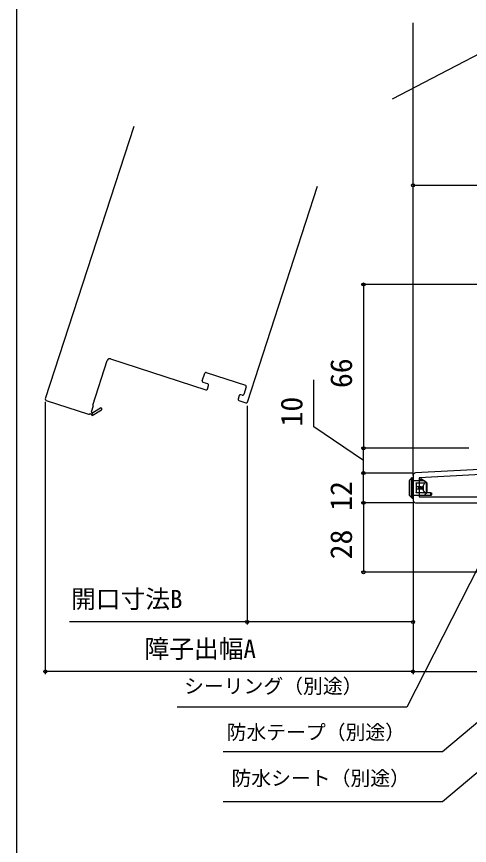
# Model space of a CAD drawing. Units: millimetres, scale not verified. Extents: x -525 to 525, y -783 to 778.
# Drawn here: x -525 to -342.2, y -70.8 to 263.3 of the extents above; entities that cross this region are included whole.
import ezdxf
from ezdxf.enums import TextEntityAlignment as Align

# ---------------------------------------------------------------- set-up
doc = ezdxf.new("R2010")
doc.units = ezdxf.units.MM
doc.header["$LTSCALE"] = 4
for name, color, linetype in [('0-3_YKK_11', 7, 'Continuous'), ('0-5_YKK_12', 2, 'Continuous'), ('0-6_YKK_13', 4, 'Continuous'), ('0-8_YKK_D', 6, 'Continuous'), ('0-9_YKK_ZWAK', 7, 'Continuous')]:
    doc.layers.add(name, color=color, linetype=linetype)
doc.styles.add('ＭＳ ゴシック', font='')
doc.styles.get('ＭＳ ゴシック').set_extended_font_data('MS Gothic')

msp = doc.modelspace()

# ---------------------------------------------------------------- linework, layer by layer
at = {"layer": '0-3_YKK_11'}
msp.add_line((-365, 78.351), (-365, 68.3), dxfattribs=at)
for points in [[(-364, 67.3), (-303.4, 67.3), (-303.4, 39.3), (-300, 39.3), (-300, 41.2), (-300.5, 41.7), (-301, 42.2), (-301, 67.3), (-250, 67.3), (-250, 68.8), (-237.5, 68.8), (-237.5, 67.3), (-235, 67.3), (-235, 71.3), (-250, 71.3), (-250, 123.3), (-251.8, 123.3), (-251.8, 121.3), (-260, 121.3), (-260, 118)], [(-313.785, 96.126), (-312.793, 90.5), (-317.6, 90.5), (-317.6, 95.856), (-317.058, 96.724), (-317.377, 97.3), (-320, 97.3), (-320, 81.658), (-364.052, 79.35)]]:
    msp.add_lwpolyline(points, dxfattribs=at)
msp.add_lwpolyline([(-320, 79.656), (-362.6, 77.423), (-362.6, 69.7), (-320, 69.7)], close=True, dxfattribs=at)
for centre, start, end in [((-364, 78.351), 93.00003, 180), ((-364, 68.3), 180.00001, 269.99999)]:
    msp.add_arc(centre, 1, start, end, dxfattribs=at)
at = {"layer": '0-5_YKK_12'}
for p, q in [((-365, 78.351), (-365, 260.8)), ((-315.054, 260.439), (-350.978, 241.738)), ((-350.978, 241.738), (-373.441, 230.045)), ((-477.703, 219.024), (-513.395, 109.176)), ((-431.796, 107.899), (-403.521, 194.92)), ((-487.112, 125.346), (-448.594, 112.831)), ((-450.044, 116.456), (-449.056, 119.5)), ((-448.426, 119.821), (-432.638, 114.691)), ((-447.821, 115.208), (-449.723, 115.826)), ((-447.964, 113.152), (-447.5, 114.578)), ((-432.317, 114.061), (-433.306, 111.018)), ((-435.137, 110.561), (-435.6, 109.135)), ((-433.936, 110.697), (-434.506, 110.882)), ((-513.074, 108.546), (-495.955, 102.984)), ((-435.279, 108.505), (-432.426, 107.577)), ((-491.153, 105.482), (-494.191, 103.609))]:
    msp.add_line(p, q, dxfattribs=at)
for points in [[(-494.571, 103.664), (-494.807, 103.926), (-493.958, 106.541), (-494.243, 106.634), (-488.372, 124.704)], [(-495.325, 103.305), (-494.552, 102.447), (-490.733, 104.8)]]:
    msp.add_lwpolyline(points, dxfattribs=at)
for centre, radius, start, end in [((-487.421, 124.395), 1, 72, 162), ((-448.58, 119.345), 0.5, 72, 162), ((-449.569, 116.302), 0.5, 162, 252), ((-447.976, 114.733), 0.5, 342, 72), ((-432.792, 114.216), 0.5, 342, 72), ((-448.439, 113.306), 0.5, 252, 342), ((-434.661, 110.407), 0.5, 72, 162), ((-433.781, 111.172), 0.5, 252, 342), ((-512.919, 109.022), 0.5, 162, 252), ((-435.125, 108.98), 0.5, 162, 252), ((-432.271, 108.053), 0.5, 252, 342), ((-494.404, 103.478), 0.25, 132, 31.64297), ((-490.943, 105.141), 0.4, 301.64297, 121.64297), ((-495.8, 103.46), 0.5, 252, 342)]:
    msp.add_arc(centre, radius, start, end, dxfattribs=at)
at = {"layer": '0-6_YKK_13'}
for p, q in [((-365.674, 77.096), (-366.494, 76.276)), ((-365.376, 77.4), (-365.38, 77.395)), ((-366.5, 70.376), (-366.5, 76.276)), ((-366.494, 76.276), (-366.5, 76.276)), ((-366.494, 76.276), (-366.494, 70.424)), ((-365.254, 76.4), (-365.548, 76.4)), ((-365, 76.4), (-365, 70.2)), ((-360.5, 76.2), (-365, 76.2)), ((-363.7, 75.3), (-360.264, 75.3)), ((-363.7, 75.196), (-363.7, 75.3)), ((-363.7, 75.196), (-363.7, 73.8)), ((-360.443, 75.196), (-363.7, 75.196)), ((-362.8, 73.8), (-363.7, 73.8)), ((-363.7, 73.8), (-363.7, 72.8)), ((-362.8, 73.8), (-362.8, 72.8)), ((-362.359, 73.8), (-362.8, 73.8)), ((-362.217, 73.8), (-362.217, 72.8)), ((-361.8, 73.8), (-362.217, 73.8)), ((-361.8, 73.8), (-361.8, 72.8)), ((-361.667, 73.8), (-361.8, 73.8)), ((-361.486, 73.8), (-361.486, 72.8)), ((-361.45, 73.8), (-361.258, 73.8)), ((-361.258, 73.8), (-361.258, 72.8)), ((-361.028, 73.8), (-361.258, 73.8)), ((-361.028, 73.8), (-361.028, 72.8)), ((-360.888, 74.196), (-360.888, 72.404)), ((-359.5, 75.3), (-360.5, 76.2)), ((-359.565, 75.3), (-360.264, 75.3)), ((-359.565, 71.3), (-359.565, 75.3)), ((-359.565, 75.3), (-359.5, 75.3)), ((-359.5, 75.3), (-359.5, 71.3)), ((-366.494, 70.424), (-365.631, 69.561)), ((-360.5, 70.3), (-365, 70.3)), ((-363.7, 72.8), (-363.7, 71.404)), ((-363.7, 71.404), (-360.443, 71.404)), ((-362.217, 72.8), (-362.359, 72.8)), ((-361.8, 72.8), (-362.217, 72.8)), ((-361.667, 72.8), (-361.8, 72.8)), ((-361.486, 72.8), (-361.667, 72.8)), ((-361.45, 72.8), (-361.486, 72.8)), ((-361.258, 72.8), (-361.45, 72.8)), ((-361.028, 72.8), (-361.258, 72.8)), ((-360.5, 70.3), (-359.5, 71.3)), ((-357.8, 70.3), (-360.5, 70.3)), ((-359.565, 71.3), (-360.264, 71.3)), ((-359.5, 71.3), (-359.565, 71.3)), ((-357.8, 71.3), (-357.5, 71.3)), ((-365.488, 69.288), (-365.549, 69.349)), ((-365.337, 69.287), (-365.276, 69.2))]:
    msp.add_line(p, q, dxfattribs=at)
for points in [[(-366.412, 76.488), (-365.592, 77.308), (-365.588, 77.312)], [(-365.376, 77.4), (-365, 77.4), (-365, 76.4), (-365.254, 76.4)], [(-361.8, 76.575), (-361.8, 77.1), (-360, 75.9)], [(-365.254, 76.4), (-365.254, 70.2), (-365.548, 70.2), (-365.548, 76.4)], [(-362.4, 76.2), (-362.4, 76.8), (-360.8, 76.2)], [(-362.359, 72.8), (-362.359, 73.8), (-362.217, 73.8)], [(-361.667, 72.8), (-361.667, 73.8), (-361.486, 73.8)], [(-361.45, 72.8), (-361.45, 73.8), (-361.486, 73.8)], [(-361.028, 73.8), (-360.948, 73.994), (-360.888, 74.196)], [(-360.286, 76.007), (-360, 75.9), (-360, 75.75)], [(-365.549, 69.349), (-366.5, 70.3), (-366.5, 70.376)], [(-365.254, 70.2), (-365, 70.2), (-365, 69.2), (-365.276, 69.2)], [(-362.359, 72.8), (-362.8, 72.8), (-363.7, 72.8)], [(-360.264, 71.3), (-363.7, 71.3), (-363.7, 71.404)], [(-360.888, 72.404), (-360.947, 72.602), (-361.028, 72.8)], [(-357.8, 70.3), (-357.8, 71.3), (-359.5, 71.3)], [(-357.5, 71.3), (-357.5, 70.6), (-357.8, 70.3)]]:
    msp.add_lwpolyline(points, dxfattribs=at)
for centre, radius, start, end in [((-365.37, 77.091), 0.304, 91.7644, 179.04855), ((-365.39, 77.109), 0.284, 135.21566, 182.49633), ((-365.383, 77.099), 0.295, 89.30544, 134.94469), ((-365.376, 77.1), 0.3, 90, 135), ((-366.2, 76.276), 0.3, 135, 180), ((-366.211, 76.288), 0.284, 135.21566, 182.49633), ((-365.348, 69.549), 0.284, 177.50367, 224.78434), ((-365.319, 69.601), 0.314, 187.32627, 266.78077), ((-365.383, 69.523), 0.24, 226.38814, 281.18869), ((-365.276, 69.5), 0.3, 225, 270)]:
    msp.add_arc(centre, radius, start, end, dxfattribs=at)
for centre, major_axis, ratio, start_param, end_param in [((-365.688, 76.4), (0, 0.7), 0.2, 4.712389, 6.1791526), ((-365.394, 76.4), (0, 1), 0.14, 4.712389, 6.1791526), ((-358.711, 73.3), (0, 2.9), 0.789474, 0.8581397, 1.2566748), ((-360.264, 75), (0, 0.3), 0.789474, 6.2831853, 7.141325), ((-366.2, 70.424), (0.286, 0.119), 0.756388, 2.640578, 2.8379736), ((-365.688, 70.2), (0, 0.7), 0.2, 3.5625567, 4.712389), ((-365.394, 70.2), (0, 1), 0.14, 3.5625567, 4.712389), ((-358.711, 73.3), (0, 2.9), 0.789474, 1.8849178, 2.283453), ((-360.264, 71.6), (0, 0.3), 0.789474, 2.283453, 3.1415927)]:
    msp.add_ellipse(centre, major_axis=major_axis, ratio=ratio, start_param=start_param, end_param=end_param, dxfattribs=at)
at = {"layer": '0-8_YKK_D'}
for p, q in [((-365, 195.3), (-250, 195.3)), ((-315.778, 155.3), (-386, 155.3)), ((-385, 155.3), (-385, 89.3)), ((-513.419, 108.022), (-513.419, -1.7)), ((-431.95, 106.423), (-431.95, 18.3)), ((-342.5, 89.3), (-386, 89.3)), ((-342.5, 89.3), (-386, 89.3)), ((-385, 79.305), (-385, 89.3)), ((-365.301, 79.305), (-386, 79.305)), ((-366, 79.3), (-386, 79.3)), ((-385, 67.3), (-385, 79.3)), ((-365, 67.3), (-386, 67.3)), ((-365, 67.3), (-386, 67.3)), ((-385, 67.3), (-385, 39.3)), ((-365, 67.3), (-365, -1.7)), ((-365, 67.3), (-365, 18.3)), ((-365, 67.3), (-365, -1.7)), ((-303.9, 39.3), (-386, 39.3)), ((-365, -0.7), (-513.419, -0.7)), ((-365, -0.7), (-300, -0.7))]:
    msp.add_line(p, q, dxfattribs=at)
for points in [[(-385, 84.302), (-405, 97.931), (-405, 116.931)], [(-330, 58.442), (-331.158, 56.17), (-367.461, -15.079), (-460.225, -15.079)], [(-365, 19.3), (-431.95, 19.3), (-503.671, 19.3)], [(-301, 10.669), (-302.953, 9.029), (-353.157, -33.097), (-441.642, -33.097)], [(-299, -7.733), (-300.953, -9.372), (-353.157, -53.176), (-441.642, -53.176)]]:
    msp.add_lwpolyline(points, dxfattribs=at)
for centre in [(-365, 195.3), (-385, 155.3), (-385, 89.3), (-385, 89.3), (-385, 79.305), (-385, 79.3), (-385, 67.3), (-385, 67.3), (-385, 39.3), (-431.95, 19.3), (-365, 19.3), (-513.419, -0.7), (-365, -0.7), (-365, -0.7)]:
    msp.add_circle(centre, 0.637, dxfattribs=at)
at = {"layer": '0-9_YKK_ZWAK'}
msp.add_line((-525, 747.3), (-525, -782.7), dxfattribs=at)

# ---------------------------------------------------------------- texts
at = {"layer": '0-8_YKK_D', "style": 'ＭＳ ゴシック'}
for s, p in [('66', (-387, 113.573)), ('10', (-407, 98.09)), ('12', (-387, 64.095)), ('28', (-387, 44.539))]:
    msp.add_text(s, height=8.798, rotation=90, dxfattribs=at).set_placement(p, align=Align.BOTTOM_LEFT)
for s, height, p in [('開口寸法B', 7.331, (-503.034, 22.664)), ('障子出幅A', 7.331, (-473.414, 2.607)), ('シーリング（別途）', 5.865, (-457.396, -11.258)), ('防水テープ（別途）', 5.865, (-440.238, -29.848)), ('防水シート（別途）', 5.865, (-438.274, -48.389))]:
    msp.add_text(s, height=height, dxfattribs=at).set_placement(p, align=Align.BOTTOM_LEFT)

doc.saveas('drawing.dxf')
